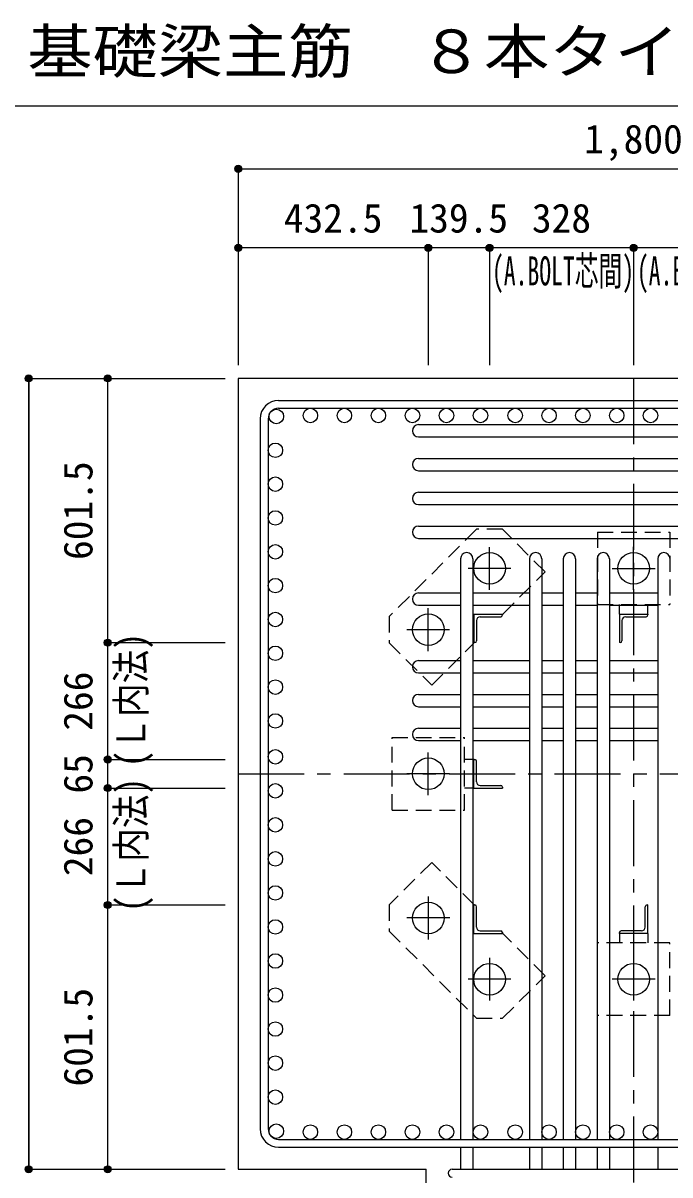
# Model space of a CAD drawing. Units: millimetres at full size, sheet at 1:30. Extents: x -5973 to 5954, y -4195 to 4201.
# Drawn here: x -837 to 635, y -2655 to -33 of the extents above; entities that cross this region are included whole.
import ezdxf
from ezdxf.enums import TextEntityAlignment as Align

# ---------------------------------------------------------------- set-up
doc = ezdxf.new("R2010")
doc.units = ezdxf.units.MM
doc.header["$LTSCALE"] = 30
doc.header["$PDMODE"] = 32
doc.header["$PDSIZE"] = 15
doc.linetypes.add('CHAIN1', pattern=[8, 5, -1, 1, -1])
doc.linetypes.add('DASHED1', pattern=[1.8, 1.2, -0.6])
for name, color, linetype in [('0-1_躯体線', 2, 'Continuous'), ('0-2_アンカーボルト', 4, 'CHAIN1'), ('0-3_立上り筋', 3, 'Continuous'), ('0-4_フープ筋', 7, 'Continuous'), ('0-5_基礎梁筋', 7, 'Continuous'), ('0-6_スタラップ筋', 7, 'Continuous'), ('0-7_文字', 4, 'Continuous'), ('0-9_プレート', 4, 'DASHED1'), ('0-A_アングル', 4, 'Continuous'), ('0-D_寸法', 4, 'Continuous'), ('6-7_文字', 7, 'Continuous'), ('F-0_枠', 6, 'Continuous')]:
    doc.layers.add(name, color=color, linetype=linetype)
doc.styles.add('ＭＳ ゴシック', font='')
doc.styles.get('ＭＳ ゴシック').set_extended_font_data('MS Gothic')

msp = doc.modelspace()

# ---------------------------------------------------------------- linework, layer by layer
at = {"layer": '0-1_躯体線'}
for p, q in [((1852.44, -842.16), (-347.56, -842.16)), ((-347.56, -842.16), (-347.56, -2642.16)), ((-347.56, -2642.16), (80.44, -2642.16)), ((80.44, -3042.16), (80.44, -2642.16))]:
    msp.add_line(p, q, dxfattribs=at)
at = {"layer": '0-2_アンカーボルト'}
for p, q in [((224.44, -1323.46), (224.44, -1225.96)), ((552.44, -1323.36), (552.44, -1225.86)), ((273.14, -1274.66), (175.64, -1274.66)), ((503.64, -1274.66), (601.14, -1274.66)), ((84.94, -1462.96), (84.94, -1365.46)), ((133.64, -1414.16), (36.14, -1414.16)), ((84.94, -1790.96), (84.94, -1693.46)), ((133.64, -1742.16), (36.14, -1742.16)), ((84.94, -2021.46), (84.94, -2118.96)), ((133.74, -2070.16), (36.24, -2070.16)), ((224.44, -2160.96), (224.44, -2258.46)), ((552.44, -2160.96), (552.44, -2258.46)), ((273.24, -2209.66), (175.74, -2209.66)), ((601.24, -2209.66), (503.74, -2209.66))]:
    msp.add_line(p, q, dxfattribs=at)
at = {"layer": '0-2_アンカーボルト', "color": 3, "linetype": 'Continuous'}
for centre in [(224.44, -1274.66), (552.44, -1274.66), (84.94, -1414.16), (84.94, -1742.16), (84.94, -2070.16), (224.44, -2209.66), (552.44, -2209.66)]:
    msp.add_circle(centre, 36, dxfattribs=at)
at = {"layer": '0-3_立上り筋'}
for centre in [(-260.87, -928.86), (-183.41, -926.66), (-105.95, -926.66), (-28.49, -926.66), (48.96, -926.66), (126.42, -926.66), (203.88, -926.66), (282.94, -926.66), (359.94, -926.66), (436.94, -926.66), (513.94, -926.66), (590.94, -926.66), (-263.06, -1005.86), (-263.06, -1082.86), (-263.06, -1159.86), (-263.06, -1236.86), (-263.06, -1313.86), (-263.06, -1390.86), (-263.06, -1467.86), (-263.06, -1544.86), (-263.06, -1621.86), (-263.06, -1703.43), (-263.06, -1780.89), (-263.06, -1858.35), (-263.06, -1935.81), (-263.06, -2013.26), (-263.06, -2090.72), (-263.06, -2168.18), (-263.06, -2245.64), (-263.06, -2323.09), (-263.06, -2400.55), (-263.06, -2478.01), (-260.87, -2555.47), (-183.41, -2557.66), (-105.95, -2557.66), (-28.49, -2557.66), (48.96, -2557.66), (126.42, -2557.66), (203.88, -2557.66), (282.94, -2557.66), (359.94, -2557.66), (436.94, -2557.66), (513.94, -2557.66), (590.94, -2557.66)]:
    msp.add_circle(centre, 16.5, dxfattribs=at)
at = {"layer": '0-4_フープ筋'}
for p, q in [((-255.56, -892.16), (1360.44, -892.16)), ((-255.56, -910.16), (1360.44, -910.16)), ((-297.56, -934.16), (-297.56, -2550.16)), ((-279.56, -934.16), (-279.56, -2550.16)), ((-255.56, -2574.16), (1360.44, -2574.16)), ((-255.56, -2592.16), (1360.44, -2592.16))]:
    msp.add_line(p, q, dxfattribs=at)
for centre, radius, start, end in [((-255.56, -934.16), 42, 90, 180), ((-255.56, -934.16), 24, 90, 180), ((-255.56, -2550.16), 42, 180, 270), ((-255.56, -2550.16), 24, 180, 270)]:
    msp.add_arc(centre, radius, start, end, dxfattribs=at)
at = {"layer": '0-5_基礎梁筋'}
for p, q in [((62.94, -947.36), (1384.44, -947.36)), ((62.94, -975.36), (1384.44, -975.36)), ((62.94, -1024.36), (1384.44, -1024.36)), ((62.94, -1052.36), (1384.44, -1052.36)), ((62.94, -1101.36), (1384.44, -1101.36)), ((62.94, -1129.36), (1384.44, -1129.36)), ((62.94, -1178.36), (1384.44, -1178.36)), ((62.94, -1206.36), (1384.44, -1206.36)), ((158.44, -1252.66), (158.44, -2574.16)), ((186.44, -1252.66), (186.44, -2574.16)), ((315.44, -1252.66), (315.44, -2574.16)), ((343.44, -1252.66), (343.44, -2574.16)), ((392.44, -1252.66), (392.44, -2574.16)), ((420.44, -1252.66), (420.44, -2574.16)), ((469.44, -1252.66), (469.44, -2574.16)), ((497.44, -1252.66), (497.44, -2574.16)), ((607.44, -1252.66), (607.44, -2574.16)), ((62.94, -1330.36), (158.44, -1330.36)), ((186.44, -1330.36), (315.44, -1330.36)), ((343.44, -1330.36), (392.44, -1330.36)), ((420.44, -1330.36), (469.44, -1330.36)), ((497.44, -1330.36), (607.44, -1330.36)), ((62.94, -1358.36), (158.44, -1358.36)), ((186.44, -1358.36), (315.44, -1358.36)), ((343.44, -1358.36), (392.44, -1358.36)), ((420.44, -1358.36), (469.44, -1358.36)), ((497.44, -1358.36), (607.44, -1358.36)), ((62.94, -1484.36), (158.44, -1484.36)), ((186.44, -1484.36), (315.44, -1484.36)), ((343.44, -1484.36), (392.44, -1484.36)), ((420.44, -1484.36), (469.44, -1484.36)), ((497.44, -1484.36), (607.44, -1484.36)), ((62.94, -1512.36), (158.44, -1512.36)), ((186.44, -1512.36), (315.44, -1512.36)), ((343.44, -1512.36), (392.44, -1512.36)), ((420.44, -1512.36), (469.44, -1512.36)), ((497.44, -1512.36), (607.44, -1512.36)), ((62.94, -1561.36), (158.44, -1561.36)), ((186.44, -1561.36), (315.44, -1561.36)), ((343.44, -1561.36), (392.44, -1561.36)), ((420.44, -1561.36), (469.44, -1561.36)), ((497.44, -1561.36), (607.44, -1561.36)), ((62.94, -1589.36), (158.44, -1589.36)), ((186.44, -1589.36), (315.44, -1589.36)), ((343.44, -1589.36), (392.44, -1589.36)), ((420.44, -1589.36), (469.44, -1589.36)), ((497.44, -1589.36), (607.44, -1589.36)), ((62.94, -1638.36), (158.44, -1638.36)), ((186.44, -1638.36), (315.44, -1638.36)), ((343.44, -1638.36), (392.44, -1638.36)), ((420.44, -1638.36), (469.44, -1638.36)), ((497.44, -1638.36), (607.44, -1638.36)), ((62.94, -1666.36), (158.44, -1666.36)), ((186.44, -1666.36), (315.44, -1666.36)), ((343.44, -1666.36), (392.44, -1666.36)), ((420.44, -1666.36), (469.44, -1666.36)), ((497.44, -1666.36), (607.44, -1666.36)), ((158.44, -2592.16), (158.44, -2642.16)), ((186.44, -2592.16), (186.44, -2642.16)), ((315.44, -2592.16), (315.44, -2642.16)), ((343.44, -2592.16), (343.44, -2642.16)), ((392.44, -2592.16), (392.44, -2642.16)), ((420.44, -2592.16), (420.44, -2642.16)), ((469.44, -2592.16), (469.44, -2642.16)), ((497.44, -2592.16), (497.44, -2642.16)), ((607.44, -2592.16), (607.44, -2642.16))]:
    msp.add_line(p, q, dxfattribs=at)
for centre, start, end in [((62.94, -961.36), 90, 270), ((62.94, -1038.36), 90, 270), ((62.94, -1115.36), 90, 270), ((62.94, -1192.36), 90, 270), ((172.44, -1252.66), 0, 180), ((329.44, -1252.66), 0, 180), ((406.44, -1252.66), 0, 180), ((483.44, -1252.66), 0, 180), ((621.44, -1252.66), 0, 180), ((62.94, -1344.36), 90, 270), ((62.94, -1498.36), 90, 270), ((62.94, -1575.36), 90, 270), ((62.94, -1652.36), 90, 270)]:
    msp.add_arc(centre, 14, start, end, dxfattribs=at)
at = {"layer": '0-6_スタラップ筋'}
msp.add_line((139.44, -2642.16), (965.44, -2642.16), dxfattribs=at)
msp.add_arc((139.44, -2651.16), 9, 90, 270, dxfattribs=at)
at = {"layer": '0-9_プレート'}
for p, q in [((194.64, -1185.66), (-4.06, -1384.36)), ((254.04, -1185.66), (194.64, -1185.66)), ((350.94, -1282.56), (254.04, -1185.66)), ((469.94, -1192.16), (634.94, -1192.16)), ((469.94, -1192.16), (469.94, -1357.16)), ((634.94, -1192.16), (634.94, -1357.16)), ((254.84, -1378.66), (350.94, -1282.56)), ((469.94, -1357.16), (634.94, -1357.16)), ((519.94, -1378.66), (519.94, -1357.16)), ((584.94, -1378.66), (584.94, -1357.16)), ((-4.06, -1384.36), (-4.06, -1443.76)), ((-4.06, -1443.76), (92.84, -1540.66)), ((92.84, -1540.66), (188.94, -1444.56)), ((2.44, -1659.66), (167.44, -1659.66)), ((2.44, -1824.66), (2.44, -1659.66)), ((167.44, -1824.66), (167.44, -1659.66)), ((188.94, -1709.66), (167.44, -1709.66)), ((188.94, -1774.66), (167.44, -1774.66)), ((2.44, -1824.66), (167.44, -1824.66)), ((92.84, -1943.66), (-4.06, -2040.56)), ((188.94, -2039.76), (92.84, -1943.66)), ((-4.06, -2040.56), (-4.06, -2099.96)), ((-4.06, -2099.96), (194.64, -2298.66)), ((350.94, -2201.76), (254.84, -2105.66)), ((519.94, -2105.66), (519.94, -2127.16)), ((584.94, -2105.66), (584.94, -2127.16)), ((634.94, -2127.16), (469.94, -2127.16)), ((469.94, -2292.16), (469.94, -2127.16)), ((634.94, -2292.16), (634.94, -2127.16)), ((254.04, -2298.66), (350.94, -2201.76)), ((194.64, -2298.66), (254.04, -2298.66)), ((634.94, -2292.16), (469.94, -2292.16))]:
    msp.add_line(p, q, dxfattribs=at)
at = {"layer": '0-A_アングル'}
for p, q in [((188.94, -1378.66), (253.94, -1378.66)), ((188.94, -1378.66), (188.94, -1443.66)), ((203.44, -1384.66), (249.94, -1384.66)), ((253.94, -1378.66), (253.94, -1380.66)), ((519.94, -1378.66), (584.94, -1378.66)), ((519.94, -1378.66), (519.94, -1443.66)), ((534.44, -1384.66), (580.94, -1384.66)), ((584.94, -1378.66), (584.94, -1380.66)), ((194.94, -1393.16), (194.94, -1439.66)), ((525.94, -1393.16), (525.94, -1439.66)), ((190.94, -1443.66), (188.94, -1443.66)), ((521.94, -1443.66), (519.94, -1443.66)), ((188.94, -1709.66), (190.94, -1709.66)), ((188.94, -1774.66), (188.94, -1709.66)), ((194.94, -1760.16), (194.94, -1713.66)), ((188.94, -1774.66), (253.94, -1774.66)), ((203.44, -1768.66), (249.94, -1768.66)), ((253.94, -1772.66), (253.94, -1774.66)), ((188.94, -2040.66), (190.94, -2040.66)), ((188.94, -2105.66), (188.94, -2040.66)), ((194.94, -2091.16), (194.94, -2044.66)), ((578.94, -2091.16), (578.94, -2044.66)), ((582.94, -2040.66), (584.94, -2040.66)), ((584.94, -2105.66), (584.94, -2040.66)), ((188.94, -2105.66), (253.94, -2105.66)), ((203.44, -2099.66), (249.94, -2099.66)), ((253.94, -2103.66), (253.94, -2105.66)), ((519.94, -2105.66), (519.94, -2103.66)), ((584.94, -2105.66), (519.94, -2105.66)), ((570.44, -2099.66), (523.94, -2099.66))]:
    msp.add_line(p, q, dxfattribs=at)
for centre, radius, start, end in [((203.44, -1393.16), 8.5, 90, 180), ((249.94, -1380.66), 4, 270, 0), ((534.44, -1393.16), 8.5, 90, 180), ((580.94, -1380.66), 4, 270, 0), ((190.94, -1439.66), 4, 270, 0), ((521.94, -1439.66), 4, 270, 0), ((190.94, -1713.66), 4, 0, 90), ((203.44, -1760.16), 8.5, 180, 270), ((249.94, -1772.66), 4, 0, 90), ((190.94, -2044.66), 4, 0, 90), ((582.94, -2044.66), 4, 90, 180), ((203.44, -2091.16), 8.5, 180, 270), ((570.44, -2091.16), 8.5, 270, 0), ((249.94, -2103.66), 4, 0, 90), ((523.94, -2103.66), 4, 90, 180)]:
    msp.add_arc(centre, radius, start, end, dxfattribs=at)
at = {"layer": '0-D_寸法'}
for p, q in [((-347.56, -365.12), (-347.56, -545.12)), ((-347.56, -365.12), (-347.56, -545.12)), ((-347.56, -365.12), (1452.44, -365.12)), ((-347.56, -365.12), (1452.44, -365.12)), ((-347.56, -545.12), (-347.56, -812.16)), ((84.94, -545.12), (-347.56, -545.12)), ((-347.56, -545.12), (-347.56, -812.16)), ((224.44, -545.12), (84.94, -545.12)), ((84.94, -545.12), (84.94, -812.16)), ((552.44, -545.12), (224.44, -545.12)), ((224.44, -545.12), (224.44, -812.16)), ((880.44, -545.12), (552.44, -545.12)), ((552.44, -545.12), (552.44, -812.16)), ((-824.6, -842.16), (-644.6, -842.16)), ((-824.6, -842.16), (-644.6, -842.16)), ((-644.6, -1443.66), (-644.6, -842.16)), ((-644.6, -842.16), (-377.56, -842.16)), ((-644.6, -1709.66), (-644.6, -1443.66)), ((-644.6, -1443.66), (-377.56, -1443.66)), ((-644.6, -1443.66), (-377.56, -1443.66)), ((-644.6, -1774.66), (-644.6, -1709.66)), ((-644.6, -1709.66), (-377.56, -1709.66)), ((-644.6, -2040.66), (-644.6, -1774.66)), ((-644.6, -1774.66), (-377.56, -1774.66)), ((-644.6, -2642.16), (-644.6, -2040.66)), ((-644.6, -2040.66), (-377.56, -2040.66)), ((-824.6, -2642.16), (-644.6, -2642.16)), ((-644.6, -2642.16), (-377.56, -2642.16)), ((-644.6, -2642.16), (-377.56, -2642.16))]:
    msp.add_line(p, q, dxfattribs=at)
at = {"layer": '0-D_寸法', "linetype": 'CHAIN1'}
for p, q in [((552.44, -842.16), (552.44, -3042.16)), ((-347.56, -1742.16), (1452.44, -1742.16))]:
    msp.add_line(p, q, dxfattribs=at)
at = {"layer": '0-D_寸法'}
msp.add_lwpolyline([(-824.6, -842.16), (-824.6, -2642.16), (-824.6, -842.16)], dxfattribs=at)
for centre, radius in [((-347.56, -365.12), 8), ((-347.56, -365.12), 7.2), ((-347.56, -365.12), 6.4), ((-347.56, -365.12), 5.6), ((-347.56, -365.12), 4.8), ((-347.56, -365.12), 4), ((-347.56, -365.12), 3.2), ((-347.56, -365.12), 2.4), ((-347.56, -365.12), 1.6), ((-347.56, -365.12), 0.8), ((-347.56, -545.12), 8), ((-347.56, -545.12), 7.2), ((-347.56, -545.12), 6.4), ((-347.56, -545.12), 5.6), ((-347.56, -545.12), 4.8), ((-347.56, -545.12), 4), ((-347.56, -545.12), 3.2), ((-347.56, -545.12), 2.4), ((-347.56, -545.12), 1.6), ((-347.56, -545.12), 0.8), ((84.94, -545.12), 8), ((84.94, -545.12), 7.2), ((84.94, -545.12), 6.4), ((84.94, -545.12), 5.6), ((84.94, -545.12), 4.8), ((84.94, -545.12), 4), ((84.94, -545.12), 3.2), ((84.94, -545.12), 2.4), ((84.94, -545.12), 1.6), ((84.94, -545.12), 0.8), ((224.44, -545.12), 8), ((224.44, -545.12), 7.2), ((224.44, -545.12), 6.4), ((224.44, -545.12), 5.6), ((224.44, -545.12), 4.8), ((224.44, -545.12), 4), ((224.44, -545.12), 3.2), ((224.44, -545.12), 2.4), ((224.44, -545.12), 1.6), ((224.44, -545.12), 0.8), ((552.44, -545.12), 8), ((552.44, -545.12), 7.2), ((552.44, -545.12), 6.4), ((552.44, -545.12), 5.6), ((552.44, -545.12), 4.8), ((552.44, -545.12), 4), ((552.44, -545.12), 3.2), ((552.44, -545.12), 2.4), ((552.44, -545.12), 1.6), ((552.44, -545.12), 0.8), ((-824.6, -842.16), 8), ((-824.6, -842.16), 7.2), ((-824.6, -842.16), 6.4), ((-824.6, -842.16), 5.6), ((-824.6, -842.16), 4.8), ((-824.6, -842.16), 4), ((-644.6, -842.16), 8), ((-644.6, -842.16), 7.2), ((-644.6, -842.16), 6.4), ((-644.6, -842.16), 5.6), ((-644.6, -842.16), 4.8), ((-644.6, -842.16), 4), ((-824.6, -842.16), 3.2), ((-824.6, -842.16), 2.4), ((-824.6, -842.16), 1.6), ((-824.6, -842.16), 0.8), ((-644.6, -842.16), 3.2), ((-644.6, -842.16), 2.4), ((-644.6, -842.16), 1.6), ((-644.6, -842.16), 0.8), ((-644.6, -1443.66), 8), ((-644.6, -1443.66), 7.2), ((-644.6, -1443.66), 6.4), ((-644.6, -1443.66), 5.6), ((-644.6, -1443.66), 4.8), ((-644.6, -1443.66), 4), ((-644.6, -1443.66), 3.2), ((-644.6, -1443.66), 2.4), ((-644.6, -1443.66), 1.6), ((-644.6, -1443.66), 0.8), ((-644.6, -1709.66), 8), ((-644.6, -1709.66), 7.2), ((-644.6, -1709.66), 6.4), ((-644.6, -1709.66), 5.6), ((-644.6, -1709.66), 4.8), ((-644.6, -1709.66), 4), ((-644.6, -1709.66), 3.2), ((-644.6, -1709.66), 2.4), ((-644.6, -1709.66), 1.6), ((-644.6, -1709.66), 0.8), ((-644.6, -1774.66), 8), ((-644.6, -1774.66), 7.2), ((-644.6, -1774.66), 6.4), ((-644.6, -1774.66), 5.6), ((-644.6, -1774.66), 4.8), ((-644.6, -1774.66), 4), ((-644.6, -1774.66), 3.2), ((-644.6, -1774.66), 2.4), ((-644.6, -1774.66), 1.6), ((-644.6, -1774.66), 0.8), ((-644.6, -2040.66), 8), ((-644.6, -2040.66), 7.2), ((-644.6, -2040.66), 6.4), ((-644.6, -2040.66), 5.6), ((-644.6, -2040.66), 4.8), ((-644.6, -2040.66), 4), ((-644.6, -2040.66), 3.2), ((-644.6, -2040.66), 2.4), ((-644.6, -2040.66), 1.6), ((-644.6, -2040.66), 0.8), ((-824.6, -2642.16), 8), ((-824.6, -2642.16), 7.2), ((-824.6, -2642.16), 6.4), ((-824.6, -2642.16), 5.6), ((-824.6, -2642.16), 4.8), ((-824.6, -2642.16), 4), ((-824.6, -2642.16), 3.2), ((-824.6, -2642.16), 2.4), ((-824.6, -2642.16), 1.6), ((-824.6, -2642.16), 0.8), ((-644.6, -2642.16), 8), ((-644.6, -2642.16), 7.2), ((-644.6, -2642.16), 6.4), ((-644.6, -2642.16), 5.6), ((-644.6, -2642.16), 4.8), ((-644.6, -2642.16), 4), ((-644.6, -2642.16), 3.2), ((-644.6, -2642.16), 2.4), ((-644.6, -2642.16), 1.6), ((-644.6, -2642.16), 0.8)]:
    msp.add_circle(centre, radius, dxfattribs=at)
at = {"layer": '0-D_寸法', "color": 7}
for p in [(-347.56, -365.12), (-347.56, -365.12), (-347.56, -545.12), (-347.56, -545.12), (84.94, -545.12), (84.94, -545.12), (224.44, -545.12), (224.44, -545.12), (552.44, -545.12), (552.44, -545.12), (-824.6, -842.16), (-644.6, -842.16), (-644.6, -842.16), (-644.6, -1443.66), (-644.6, -1443.66), (-644.6, -1709.66), (-644.6, -1709.66), (-644.6, -1774.66), (-644.6, -1774.66), (-644.6, -2040.66), (-644.6, -2040.66), (-824.6, -2642.16), (-644.6, -2642.16), (-644.6, -2642.16)]:
    msp.add_point(p, dxfattribs=at)
at = {"layer": 'F-0_枠', "color": 2}
msp.add_line((-5972.88, -222.05), (3723.6, -222.05), dxfattribs=at)

# ---------------------------------------------------------------- texts
at = {"layer": '0-7_文字', "style": 'ＭＳ ゴシック', "width": 0.6}
for p in [(229.99, -650.34), (559.88, -650.34)]:
    msp.add_text('(A.BOLT芯間)', height=65.98, dxfattribs=at).set_placement(p, align=Align.BOTTOM_LEFT)
at = {"layer": '0-7_文字', "style": 'ＭＳ ゴシック', "width": 0.85}
for p in [(-538.96, -1727.39), (-538.96, -2056.94)]:
    msp.add_text('(Ｌ内法)', height=65.98, rotation=90, dxfattribs=at).set_placement(p, align=Align.BOTTOM_LEFT)
at = {"layer": '0-D_寸法', "style": 'ＭＳ ゴシック'}
for s, p in [('1,800', (439.94, -350.12)), ('432.5', (-243.81, -530.12)), ('139.5', (42.19, -530.12)), ('328', (320.94, -530.12))]:
    msp.add_text(s, height=65.98, dxfattribs=at).set_placement(p, align=Align.BOTTOM_LEFT)
for s, p in [('601.5', (-659.6, -1255.41)), ('266', (-659.6, -1644.16)), ('65', (-659.6, -1787.16)), ('266', (-659.6, -1975.16)), ('601.5', (-659.6, -2453.91))]:
    msp.add_text(s, height=65.98, rotation=90, dxfattribs=at).set_placement(p, align=Align.BOTTOM_LEFT)
at = {"layer": '6-7_文字', "color": 2, "style": 'ＭＳ ゴシック', "width": 1.1}
msp.add_text('\u3000\u3000基礎梁主筋\u3000８本タイプ', height=98.97, dxfattribs=at).set_placement((-1124.64, -177.05), align=Align.BOTTOM_LEFT)

doc.saveas('drawing.dxf')
